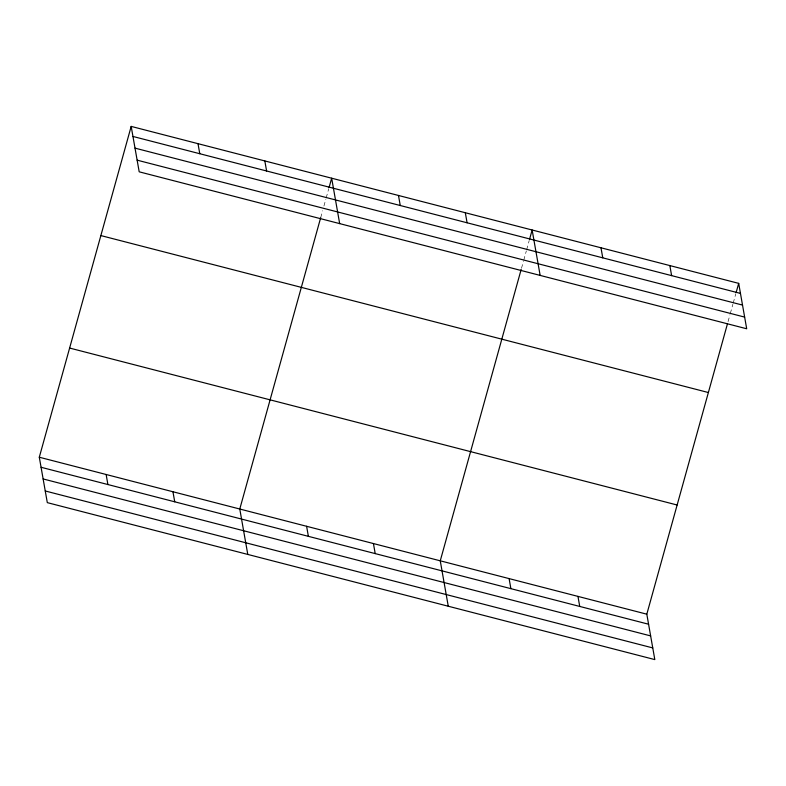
<?xml version="1.0" encoding="UTF-8"?>
<svg xmlns="http://www.w3.org/2000/svg" width="786" height="786" viewBox="0 0 786 786"><rect width="100%" height="100%" fill="white"/><g stroke="black" fill="none" stroke-linecap="round" stroke-linejoin="round"><path stroke-width="0.59" stroke-dasharray="3.93 2.95" d="M320.688 217.683L322.624 210.717M323.92 206.07L325.856 199.104M326.18 197.944L328.754 188.65M521.491 268.321L523.427 261.355M523.751 260.186L526.335 250.901M526.649 249.742L529.233 240.447M728.042 321.68L729.978 314.714M730.302 313.555L732.886 304.261M733.21 303.101L735.784 293.807"/><path stroke-width="1.18" d="M727.404 324.009L646.809 614.18L654.817 659.592L47.307 502.637L39.3 457.226L131.183 126.408L738.693 283.363L746.7 328.774L139.191 171.82L131.183 126.408M320.688 217.683L239.779 509.014L247.786 554.435M329.079 187.49L331.663 178.196L339.67 223.617M521.167 269.48L440.258 560.811L448.266 606.232M529.558 239.288L532.142 229.993L540.149 275.414M736.109 292.647L738.693 283.363M132.952 136.459L740.461 293.414M135.015 148.132L742.524 305.086M137.128 160.157L744.647 317.102M100.863 235.574L708.373 392.528M69.62 348.051L677.129 505.005M39.3 457.226L646.809 614.18M41.069 467.277L648.588 624.231M43.132 478.949L650.641 635.903M45.254 490.975L652.763 647.919M669.839 265.57L671.617 275.621M600.985 247.786L602.764 257.837M577.956 596.387L579.734 606.438M465.312 212.731L467.08 222.782M509.112 578.604L510.88 588.655M398.482 195.468L400.261 205.519M373.429 543.548L375.207 553.599M264.833 160.934L266.601 170.984M306.609 526.286L308.377 536.337M198.003 143.671L199.782 153.722M172.949 491.751L174.728 501.802M106.13 474.489L107.898 484.54"/></g></svg>
